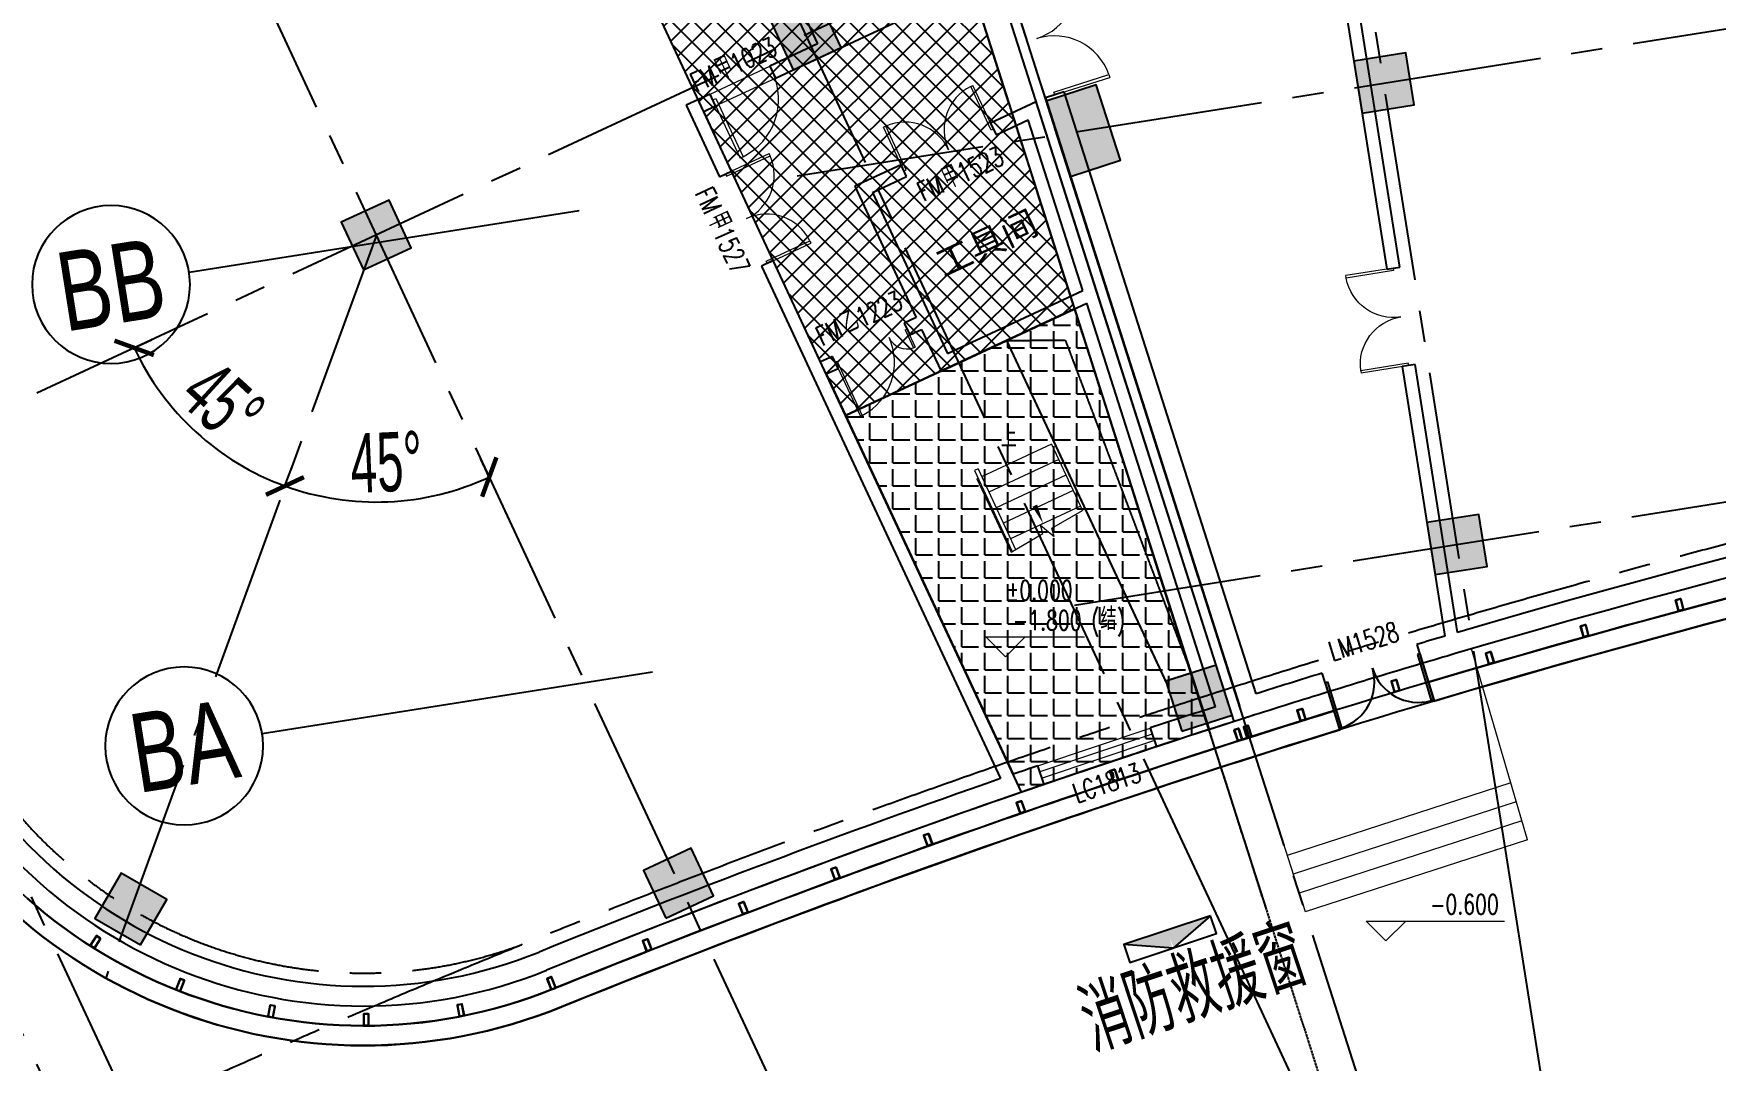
# Model space of a CAD drawing. Extents: x 162590 to 1345090, y -237084 to 1504616.
# Drawn here: x 210742 to 236284, y 111911 to 127516 of the extents above; entities that cross this region are included whole.
import ezdxf
from ezdxf.enums import TextEntityAlignment as Align

# ---------------------------------------------------------------- set-up
doc = ezdxf.new("R2010")
doc.units = 0
for name, pattern in [('CENTER', [50.8, 31.75, -6.35, 6.35, -6.35]), ('CENTER2', [28.575, 19.05, -3.175, 3.175, -3.175]), ('DASH', [0.35, 0.25, -0.1])]:
    doc.linetypes.add(name, pattern=pattern)
doc.layers.get('0').update_dxf_attribs({"color": 8})
doc.layers.get('Defpoints').update_dxf_attribs({"color": 8})
for name, color, linetype in [('#幕墙线-平面', 8, 'Continuous'), ('#文字', 8, 'Continuous'), ('#标注', 8, 'Continuous'), ('#轴线', 8, 'CENTER2'), ('A-FLOR', 8, 'Continuous'), ('A-FLOR-OVHD', 8, 'DASH'), ('A-FLOR-UNDR', 8, 'Continuous'), ('A-Hole', 8, 'Continuous'), ('COLUMN', 8, 'Continuous'), ('CURTWALL', 8, 'Continuous'), ('DOOR_FIRE_TEXT', 8, 'Continuous'), ('DOTE', 8, 'CENTER'), ('PUB_HATCH', 8, 'Continuous'), ('WALL', 8, 'Continuous'), ('WINDOW_TEXT', 8, 'Continuous'), ('xx', 8, 'Continuous'), ('建-填充', 8, 'Continuous'), ('救援窗', 8, 'Continuous'), ('数据中心轮廓线', 8, 'Continuous')]:
    doc.layers.add(name, color=color, linetype=linetype)
for name, color, linetype, lineweight in [('DIM_ELEV', 8, 'Continuous', 5), ('DIM_SYMB', 8, 'Continuous', 5), ('DOOR_FIRE', 8, 'Continuous', 13), ('PUB_TEXT', 8, 'Continuous', 5), ('STAIR', 8, 'Continuous', 9), ('WINDOW', 8, 'Continuous', 13)]:
    doc.layers.add(name, color=color, linetype=linetype, lineweight=lineweight)
doc.styles.add('_TCH_DIM', font='SIMPLEX', dxfattribs={"bigfont": 'GBCBIG'})
doc.styles.add('_TCH_WINDOW', font='SIMPLEX', dxfattribs={"height": 3.5, "bigfont": 'GBCBIG'})
doc.styles.add('JHZX', font='jrs.shx', dxfattribs={"width": 0.6, "bigfont": 'jhz.shx'})
doc.styles.get("Standard").update_dxf_attribs({"font": 'arial.ttf'})
doc.styles.add('图纸文字', font='txt.shx', dxfattribs={"width": 0.5, "bigfont": 'HZTXT.shx'})
doc.dimstyles.new('JZBZ-300', dxfattribs={"dimscale": 300, "dimtxt": 3, "dimasz": 1.5, "dimexe": 1, "dimexo": 1, "dimgap": 0.5, "dimtad": 1, "dimdec": 0, "dimdsep": 46, "dimtxsty": 'JHZX', "dimblk1": 'ARCHTICK', "dimblk2": 'ARCHTICK', "dimsah": 1, "dimcen": 0, "dimclrd": 1, "dimclre": 1, "dimclrt": 2, "dimadec": 3, "dimazin": 2, "dimtfac": 1, "dimtdec": 0, "dimtix": 1, "dimtmove": 0, "dimatfit": 3, "dimfxl": 1, "dimtolj": 1, "dimlwd": -1, "dimlwe": -1, "dimarcsym": 1})

# ---------------------------------------------------------------- blocks, each defined once
blk = doc.blocks.new('A$C6e55dde9')
at = {"layer": '救援窗'}
h = blk.add_hatch(color=256, dxfattribs=at)
edge = h.paths.add_edge_path()
edge.add_arc((-839, -143), 839, 350.4779, 360)
edge.add_arc((839, -143), 839, 180, 189.5221)
edge.add_line((12, -282), (693, 0))
edge.add_line((693, 0), (-693, 0))
edge.add_line((-693, 0), (-12, -282))
edge = h.paths.add_edge_path()
edge.add_line((-12, -282), (0, -287))
edge.add_line((0, -287), (12, -282))
edge.add_arc((839, -143), 839, 180, 189.5221, ccw=False)
edge.add_arc((-839, -143), 839, -9.5221, 0, ccw=False)
blk.add_lwpolyline([(693, 0), (-693, 0), (-693, -287), (693, -287)], close=True, dxfattribs=at)
blk.add_lwpolyline([(693, 0), (0, -287), (-693, 0)], dxfattribs=at)
blk = doc.blocks.new('A$Cf5e5299f')
at = {"layer": '#标注', "ltscale": 300}
blk.add_blockref('A$C6e55dde9', (0, 0), dxfattribs=at)
at = {"layer": '#文字', "style": '图纸文字', "width": 0.7}
blk.add_text('消防救援窗', height=1000, dxfattribs=at).set_placement((-1646, -1458))
blk = doc.blocks.new('$DorLib2D$00000002')
for p, q in [((-0.5, 0), (-0.5, 0.4875)), ((-0.475, 0.4875), (-0.5, 0.4875)), ((-0.475, 0), (-0.475, 0.4875)), ((0.475, 0), (0.475, 0.4875)), ((0.475, 0.4875), (0.5, 0.4875)), ((0.5, 0), (0.5, 0.4875)), ((-0.5, 0), (-0.475, 0)), ((0.5, 0), (0.475, 0))]:
    blk.add_line(p, q)
for centre, start, end in [((-0.4875, 0), 0, 88.53072), ((0.4875, 0), 91.46928, 180)]:
    blk.add_arc(centre, 0.4875, start, end)
blk = doc.blocks.new('_FZH')
blk.add_lwpolyline([(-0.5, -0.5), (0.5, -0.5), (0.5, 0.5), (-0.5, 0.5)], close=True)
at = {"layer": 'PUB_HATCH'}
blk.add_solid([(-0.5, -0.5), (0.5, -0.5), (-0.5, 0.5), (0.5, 0.5)], dxfattribs=at)
blk = doc.blocks.new('$DorLib2D$00000225')
for p, q in [((0.475, -0.001), (0.475, 0.752)), ((0.475, 0.752), (0.5, 0.752)), ((0.5, -0.001), (0.5, 0.752)), ((-0.5, 0), (-0.5, 0.252)), ((-0.475, 0.252), (-0.5, 0.252)), ((-0.475, 0), (-0.475, 0.252)), ((-0.475, 0), (-0.5, 0)), ((0.475, -0.001), (0.5, -0.001))]:
    blk.add_line(p, q)
for centre, radius, start, end in [((0.505, -0.002), 0.755, 92.2493, 179.7238), ((-0.501, 0.003), 0.251, 359.7899, 84.0974)]:
    blk.add_arc(centre, radius, start, end)
blk = doc.blocks.new('$WINLIB2D$00000001')
for points in [[(-0.5, 0.5), (-0.5, -0.5)], [(-0.5, 0.5), (0.5, 0.5)], [(0.5, -0.5), (0.5, 0.5)], [(0.5, 0.167), (-0.5, 0.167)], [(0.5, -0.167), (-0.5, -0.167)], [(-0.5, -0.5), (0.5, -0.5)]]:
    blk.add_lwpolyline(points)
blk = doc.blocks.new('$DorLib2D$00000001')
for p, q in [((0.45, 0.975), (0.5, 0.975)), ((0.45, 0), (0.45, 0.975)), ((0.5, 0), (0.5, 0.975)), ((0.5, 0), (0.45, 0))]:
    blk.add_line(p, q)
blk.add_arc((0.475, 0), 0.975, 91.4693, 180)
blk = doc.blocks.new('cf-void-1')
at = {"layer": 'A-FLOR-OVHD'}
for points in [[(2125632, -475421), (2125248, -475544), (2122825, -470370), (2123856, -469888), (2125632, -475421)], [(2122825, -470370), (2123713, -470362), (2125632, -475421)]]:
    blk.add_lwpolyline(points, dxfattribs=at)
at = {"layer": 'A-FLOR-UNDR'}
for p, q in [((2126287, -476155), (2107036, -416169)), ((2125906, -476277), (2123856, -469888)), ((2125258, -475565), (2122825, -470370))]:
    blk.add_line(p, q, dxfattribs=at)
at = {"layer": 'DIM_SYMB'}
blk.add_lwpolyline([(2122886, -472091, 0, 0, 0), (2123382, -473151, 0, 80, 0), (2123255, -472879, 0, 0, 0)], format="xyseb", dxfattribs=at)
at = {"layer": 'DOOR_FIRE'}
for p, q in [((2118313, -466631), (2119219, -466207)), ((2118398, -466812), (2119304, -466388))]:
    blk.add_line(p, q, dxfattribs=at)
at = {"layer": 'DOTE'}
blk.add_line((2131734, -494435), (2099584, -394258), dxfattribs=at)
at = {"layer": 'STAIR'}
for p, q in [((2123507, -471944), (2122447, -472440)), ((2123507, -471944), (2123978, -472950)), ((2123617, -472179), (2122557, -472676)), ((2122392, -472322), (2122338, -472348)), ((2122338, -472348), (2122913, -473577)), ((2122393, -472466), (2122375, -472474)), ((2122375, -472474), (2122896, -473587)), ((2122392, -472322), (2122965, -473546)), ((2123727, -472415), (2122668, -472911)), ((2122503, -472701), (2122485, -472709)), ((2123838, -472650), (2122778, -473146)), ((2122613, -472936), (2122595, -472945)), ((2123948, -472886), (2122888, -473382)), ((2123514, -473223), (2123978, -472950)), ((2122724, -473172), (2122706, -473180)), ((2123377, -473304), (2123341, -473174)), ((2123341, -473174), (2123548, -473345)), ((2123548, -473345), (2123514, -473223)), ((2122834, -473407), (2122816, -473416)), ((2122896, -473587), (2123377, -473304))]:
    blk.add_line(p, q, dxfattribs=at)
at = {"layer": 'WALL'}
for p, q in [((2120208, -465964), (2122570, -464858)), ((2119497, -464917), (2119942, -465868)), ((2119942, -465868), (2119219, -466207)), ((2119304, -466388), (2120208, -465964)), ((2119219, -466207), (2119304, -466388)), ((2118313, -466631), (2117951, -466800)), ((2118398, -466812), (2118313, -466631)), ((2117951, -466800), (2118460, -467887)), ((2118217, -466897), (2118398, -466812)), ((2118641, -467802), (2118217, -466897)), ((2123266, -466741), (2122573, -467065)), ((2124194, -469633), (2123266, -466741)), ((2122573, -467065), (2122658, -467246)), ((2122658, -467246), (2123145, -467018)), ((2123977, -469610), (2123145, -467018)), ((2118460, -467887), (2118641, -467802)), ((2121215, -467701), (2120514, -468029)), ((2120780, -468126), (2121300, -467882)), ((2121300, -467882), (2121215, -467701)), ((2120514, -468029), (2121447, -470022)), ((2120780, -468126), (2121671, -470028)), ((2119277, -469161), (2119096, -469246)), ((2119998, -470700), (2119277, -469161)), ((2119096, -469246), (2119860, -470876)), ((2121925, -470571), (2123977, -469610)), ((2126287, -476155), (2124194, -469633)), ((2121829, -470837), (2124038, -469802)), ((2126005, -475931), (2124038, -469802)), ((2121447, -470022), (2121266, -470107)), ((2121266, -470107), (2121351, -470288)), ((2121351, -470288), (2121532, -470203)), ((2121532, -470203), (2121829, -470837)), ((2121671, -470028), (2121925, -470571)), ((2120179, -470616), (2119998, -470700)), ((2120264, -470797), (2120179, -470616)), ((2119860, -470876), (2122741, -477029)), ((2120083, -470881), (2120264, -470797)), ((2120083, -470881), (2122931, -476963)), ((2125014, -476256), (2125110, -476540)), ((2123405, -477116), (2123309, -476832))]:
    blk.add_line(p, q, dxfattribs=at)
for centre, radius, start, end in [((2171717, -617220), 148500, 107.92816, 108.33061), ((2113061, -473099), 7400, 205.0931, 292.146), ((2113061, -473099), 7100, 205.0931, 292.146), ((2171717, -617220), 148200, 107.85111, 108.3299), ((2171717, -617220), 148500, 109.0251, 109.17942), ((2171717, -617220), 148500, 109.257, 112.14602), ((2171717, -617220), 148200, 109.02581, 109.21026), ((2171717, -617220), 148200, 109.21026, 112.14602)]:
    blk.add_arc(centre, radius, start, end, dxfattribs=at)
at = {"layer": 'DOOR_FIRE', "zscale": 200}
for name, p, xscale, yscale, rotation in [('$DorLib2D$00000001', (2118809, -466509), 999.9999999999999, 999.9999999999999, 205.0931188976496), ('$DorLib2D$00000002', (2121937, -467474), 1500, 1500, 25.09311889765577), ('$DorLib2D$00000002', (2118869, -468524), 1500, 1500, 295.0931188989179), ('$DorLib2D$00000225', (2120765, -470452), 1200, 1200, 205.093118897666)]:
    blk.add_blockref(name, p, dxfattribs=dict(at, xscale=xscale, yscale=yscale, rotation=rotation))
at = {"layer": 'WINDOW'}
ref = blk.add_blockref('$WINLIB2D$00000001', (2124209, -476686), dxfattribs=dict(at, xscale=1800.000000000001, yscale=300, zscale=-1800, rotation=18.67785434249159))
ref.add_attrib('A', 'LC1813', (2123901, -477400), dxfattribs={"layer": 'WINDOW_TEXT', "height": 297.5, "rotation": 18.6779, "style": '_TCH_WINDOW', "width": 0.705882})
at = {"layer": 'DOOR_FIRE_TEXT', "style": '_TCH_WINDOW', "width": 0.705882}
for s, rotation, p in [('1023', 25.0931, (2118706, -466331)), ('FM', 25.0931, (2118103, -466613)), ('1523', 25.0931, (2122156, -467984)), ('FM', 25.0931, (2121553, -468266)), ('FM', 295.0931, (2118077, -468141)), ('1527', 295.0931, (2118359, -468744)), ('1223', 25.0931, (2120620, -470183)), ('FM', 25.0931, (2120017, -470465))]:
    blk.add_text(s, height=297.5, rotation=rotation, dxfattribs=at).set_placement(p)
at = {"layer": 'DOOR_FIRE_TEXT', "style": '_TCH_WINDOW'}
for s, rotation, p in [('甲', 25.0931, (2118484, -466435)), ('甲', 25.0931, (2121934, -468088)), ('甲', 295.0931, (2118255, -468521)), ('乙', 25.0931, (2120398, -470287))]:
    blk.add_text(s, height=338, rotation=rotation, dxfattribs=at).set_placement(p)
at = {"layer": 'PUB_TEXT'}
blk.add_text('工具间', height=396.5, rotation=25.1989, dxfattribs=at).set_placement((2122600, -469068), align=Align.CENTER)
at = {"layer": 'PUB_TEXT', "style": '_TCH_DIM'}
blk.add_text('上', height=338, dxfattribs=at).set_placement((2122737, -471996))
blk = doc.blocks.new('95ssdkaD')
at = {"layer": '建-填充'}
h = blk.add_hatch(dxfattribs=at)
h.set_pattern_fill('ANSI37', color=256, scale=150)
h.set_pattern_definition([(45, (-2093131.58, 535202.12), (-168.379802, 168.379802), []), (135, (-2093131.58, 535202.12), (-168.379802, -168.379802), [])])
h.paths.add_polyline_path([(-3735, -52143), (-26007, -4380), (-19197, -1205), (-15750, -12003), (-12845, -11076), (-257, -50521)])
h = blk.add_hatch(dxfattribs=at)
h.set_pattern_fill('ANGLE', color=256, scale=100)
h.set_pattern_definition([(0, (-2093131.6, 535202.1), (0, 349.25), [254, -95.25]), (90, (-2093131.6, 535202.1), (-349.25, 2e-14), [254, -95.25])])
edge = h.paths.add_edge_path()
edge.add_line((-1065, -57868), (-3735, -52143))
edge.add_line((-3735, -52143), (-257, -50521))
edge.add_line((-257, -50521), (1784, -56915))
edge.add_arc((47365, -197931), 148200, 107.91264, 109.07429)
at = {"layer": '#幕墙线-平面'}
blk.add_arc((47365, -197931), 148200, 106.59979, 107.17971, dxfattribs=at)
at = {"layer": 'A-FLOR'}
blk.add_lwpolyline([(-3735, -52143), (-26007, -4380), (-19197, -1205), (-15750, -12003), (-12845, -11076), (-257, -50521), (-3735, -52143)], close=True, dxfattribs=at)
blk.add_lwpolyline([(-1065, -57868), (-3735, -52143), (-257, -50521), (1784, -56915, 0.005069), (-1065, -57868, -1.478438)], format="xyb", dxfattribs=at)
at = {"layer": 'A-FLOR-UNDR'}
blk.add_line((2308, -56746), (-16846, 3271), dxfattribs=at)
at = {"layer": 'A-Hole'}
blk.add_arc((47365, -197931), 148200, 107.63699, 109.85219, dxfattribs=at)
at = {"layer": 'CURTWALL'}
for p, q in [((5027, -55907), (5198, -56482)), ((3592, -56343), (3769, -56916))]:
    blk.add_line(p, q, dxfattribs=at)
for points in [[(-9599, 5753, 0.031101), (-34425, -2886, 0.425761), (-38426, -13241), (-18035, -56969, 0.399227), (-8166, -60852, -0.021267), (3680, -56630, -0.021267)], [(5113, -56195, -0.069336), (45469, -50043)]]:
    blk.add_lwpolyline(points, format="xyb", dxfattribs=at)
at = {"layer": 'DIM_ELEV'}
for p, q in [((-1307, -55807), (-1607, -55507)), ((-1607, -55507), (-105, -55507)), ((-1307, -55807), (-1007, -55507)), ((4471, -60124), (4171, -59824)), ((4171, -59824), (6271, -59824)), ((4471, -60124), (4771, -59824))]:
    blk.add_line(p, q, dxfattribs=at)
at = {"layer": 'STAIR'}
for p, q in [((6619, -58588), (5771, -55688)), ((3248, -59684), (2308, -56746)), ((6366, -57724), (2972, -58827)), ((6450, -58012), (3063, -59113)), ((6535, -58300), (3154, -59399)), ((6619, -58588), (3245, -59684))]:
    blk.add_line(p, q, dxfattribs=at)
at = {"layer": 'WALL'}
for p, q in [((2707, -38707), (4483, -49917)), ((4680, -49886), (2905, -38675)), ((-416, -47224), (-702, -47315)), ((2502, -56370), (-416, -47224)), ((-702, -47315), (2247, -56556)), ((4483, -49917), (4680, -49886)), ((4915, -51367), (4718, -51398)), ((4718, -51398), (5366, -55494)), ((5560, -55437), (4915, -51367)), ((4940, -55620), (5027, -55907)), ((3592, -56343), (3504, -56056)), ((2247, -56556), (2247, -56556)), ((2308, -56746), (2247, -56556))]:
    blk.add_line(p, q, dxfattribs=at)
for radius, start, end in [(148500, 91.64908, 106.35092), (148200, 91.60015, 106.39985), (148500, 106.42874, 106.60037), (148200, 106.39985, 106.59979), (148500, 107.17912, 107.58425), (148200, 107.17971, 107.66136), (148200, 107.66136, 107.7)]:
    blk.add_arc((47365, -197931), radius, start, end, dxfattribs=at)
at = {"layer": 'xx'}
blk.add_arc((47365, -197931), 148200, 107.75799, 111.94639, dxfattribs=at)
at = {"layer": '数据中心轮廓线'}
for points in [[(-9646, 6052, 0.031142), (-34541, -2609, 0.425761), (-38698, -13368), (-18307, -57096, 0.399227), (-8053, -61130, -0.021267), (3769, -56916, -0.021267)], [(5198, -56482, -0.0666), (43865, -50372)]]:
    blk.add_lwpolyline(points, format="xyb", dxfattribs=at)
at = {"layer": '#幕墙线-平面'}
ref = blk.add_blockref('$DorLib2D$00000002', (4266, -55982), dxfattribs=dict(at, xscale=1500, yscale=1500, zscale=1500, rotation=196.8897463697145))
ref.add_attrib('A', 'LM1528', (3653, -55874), dxfattribs={"layer": 'WINDOW_TEXT', "height": 297.5, "rotation": 16.8897, "style": '_TCH_WINDOW', "width": 0.705882})
at = {"rotation": 359.9068811011902}
blk.add_blockref('cf-void-1', (-2123346, 422818), dxfattribs=at)
at = {"layer": 'COLUMN'}
for p, xscale, yscale, zscale, rotation in [((-4337, -46355), 799.9999999990688, 799.9999999990688, 799.9999999990688, 24.99999999998543), ((4440, -47089), 800.0000000026095, 800.0000000026095, 800.0000000026095, 8.999999999826258), ((-124, -47812), 799.9999999999412, 1200.000000000131, 1200.000000000131, 18.00000000000326), ((-10863, -49398), 799.9999999990688, 799.9999999990688, 799.9999999990688, 24.99999999998543), ((5551, -54101), 800.000000003265, 800.000000003265, 800.000000003265, 9.000000000122723), ((1632, -56438), 799.9999999970645, 799.9999999970645, 799.9999999970645, 17.69999999991473), ((-6274, -59250), 799.9999999990688, 799.9999999990688, 799.9999999990688, 24.99999999998543), ((-14591, -59641), 800.000000001397, 800.000000001397, 800.000000001397, 59.99999999998543)]:
    blk.add_blockref('_FZH', p, dxfattribs=dict(at, xscale=xscale, yscale=yscale, zscale=zscale, rotation=rotation))
at = {"layer": 'WINDOW'}
for p, xscale, yscale, zscale, rotation in [((-833, -46412), 1800, 1800, -1800, 287.6999999999865), ((4699, -50642), -1500, 1500, -1500, 99.00000000002203)]:
    blk.add_blockref('$DorLib2D$00000002', p, dxfattribs=dict(at, xscale=xscale, yscale=yscale, zscale=zscale, rotation=rotation))
at = {"layer": 'PUB_TEXT', "style": '_TCH_DIM', "width": 0.705882}
for s, height, p in [('%%P0.000', 297.5, (-1295, -54947)), ('-1.800', 297.5, (-1195, -55402)), ('(', 298, (-5, -55402)), (')', 298, (381, -55402)), ('-0.600', 297.5, (5141, -59719))]:
    blk.add_text(s, height=height, dxfattribs=at).set_placement(p)
at = {"layer": 'PUB_TEXT', "style": '_TCH_DIM'}
blk.add_text('结', height=338, dxfattribs=at).set_placement((135, -55402))
blk = doc.blocks.new('*U49')
blk.add_line((0, -20), (0, 0))
blk.add_circle((0, -24), 4)
at = {"style": 'JHZX', "width": 0.75}
blk.add_attdef('AXES', text='', height=4, dxfattribs=at).set_placement((0, -24), align=Align.MIDDLE_CENTER)
blk = doc.blocks.new('*U48')
blk.add_line((20, 0), (0, 0))
blk.add_circle((24, 0), 4)
at = {"style": 'JHZX', "width": 0.75}
blk.add_attdef('AXES', text='', height=4, dxfattribs=at).set_placement((24, 0), align=Align.MIDDLE_CENTER)
blk = doc.blocks.new('_ARCHTICK')
at = {"color": 0, "linetype": 'ByBlock', "const_width": 0.15}
blk.add_lwpolyline([(-0.5, -0.5), (0.5, 0.5)], dxfattribs=at)
blk = doc.blocks.new('*D894')
at = {"layer": '#标注', "color": 8, "ltscale": 300, "transparency": 16777216}
for p, q in [((316603, 106502), (315074, 101795)), ((216150, 100358), (218242, 95872))]:
    blk.add_line(p, q, dxfattribs=at)
blk.add_arc((274175, -24078), 132650, 72, 115, dxfattribs=at)
at = {"layer": 'Defpoints', "color": 0, "ltscale": 300, "transparency": 16777216}
for p in [(282658, 108301), (316696, 106788), (216023, 100630), (274175, -24078)]:
    blk.add_point(p, dxfattribs=at)
at = {"layer": '#标注', "color": 8, "ltscale": 300, "transparency": 16777216, "xscale": 450, "yscale": 450, "zscale": 450}
for p, rotation in [((315166, 102080), 341.9999999957652), ((218115, 96144), 205.000000005208)]:
    blk.add_blockref('_ARCHTICK', p, dxfattribs=dict(at, rotation=rotation))
at = {"layer": '#标注', "color": 8, "ltscale": 300, "transparency": 16777216, "insert": (266040, 108924), "char_height": 900, "attachment_point": 5, "rotation": 3.5, "style": 'JHZX'}
blk.add_mtext('\\A1;43°', dxfattribs=at)
blk = doc.blocks.new('*D900')
at = {"layer": '#标注', "color": 8, "ltscale": 300, "transparency": 16777216}
for p, q in [((342530, 186296), (344059, 191004)), ((180692, 176398), (178600, 180884))]:
    blk.add_line(p, q, dxfattribs=at)
blk.add_arc((274175, -24078), 225850, 72, 115, dxfattribs=at)
at = {"layer": 'Defpoints', "color": 0, "ltscale": 300, "transparency": 16777216}
for p in [(288619, 201310), (342437, 186011), (180819, 176126), (274175, -24078)]:
    blk.add_point(p, dxfattribs=at)
at = {"layer": '#标注', "color": 8, "ltscale": 300, "transparency": 16777216, "xscale": 450, "yscale": 450, "zscale": 450}
for p, rotation in [((343967, 190718), 341.9999999957651), ((178727, 180612), 205.0000000052078)]:
    blk.add_blockref('_ARCHTICK', p, dxfattribs=dict(at, rotation=rotation))
at = {"layer": '#标注', "color": 8, "ltscale": 300, "transparency": 16777216, "insert": (260351, 201950), "char_height": 900, "attachment_point": 5, "rotation": 3.5, "style": 'JHZX'}
blk.add_mtext('\\A1;43°', dxfattribs=at)
blk = doc.blocks.new('*D904')
at = {"layer": '#标注', "color": 8, "ltscale": 300, "transparency": 16777216}
for p, q in [((239572, 194399), (238985, 198103)), ((206923, 186651), (205783, 190223))]:
    blk.add_line(p, q, dxfattribs=at)
blk.add_arc((274175, -24078), 224650, 99, 107.7, dxfattribs=at)
at = {"layer": 'Defpoints', "color": 0, "ltscale": 300, "transparency": 16777216}
for p in [(227851, 195744), (239619, 194103), (207014, 186365), (274175, -24078)]:
    blk.add_point(p, dxfattribs=at)
at = {"layer": '#标注', "color": 8, "ltscale": 300, "transparency": 16777216, "xscale": 450, "yscale": 450, "zscale": 450}
for p, rotation in [((239032, 197806), 9.000000000000254), ((205874, 189938), 197.6999999998197)]:
    blk.add_blockref('_ARCHTICK', p, dxfattribs=dict(at, rotation=rotation))
at = {"layer": '#标注', "color": 8, "ltscale": 300, "transparency": 16777216, "insert": (222165, 195085), "char_height": 900, "attachment_point": 5, "rotation": 13.35, "style": 'JHZX'}
blk.add_mtext('\\A1;8.7°', dxfattribs=at)
blk = doc.blocks.new('*D905')
at = {"layer": '#标注', "color": 8, "ltscale": 300, "transparency": 16777216}
for p, q in [((206923, 186651), (205783, 190223)), ((180692, 176398), (179107, 179796))]:
    blk.add_line(p, q, dxfattribs=at)
blk.add_arc((274175, -24078), 224650, 107.7, 115, dxfattribs=at)
at = {"layer": 'Defpoints', "color": 0, "ltscale": 300, "transparency": 16777216}
for p in [(196849, 186845), (207014, 186365), (180819, 176126), (274175, -24078)]:
    blk.add_point(p, dxfattribs=at)
at = {"layer": '#标注', "color": 8, "ltscale": 300, "transparency": 16777216, "xscale": 450, "yscale": 450, "zscale": 450}
for p, rotation in [((205874, 189938), 17.69999999981979), ((179234, 179524), 205.0000000052079)]:
    blk.add_blockref('_ARCHTICK', p, dxfattribs=dict(at, rotation=rotation))
at = {"layer": '#标注', "color": 8, "ltscale": 300, "transparency": 16777216, "insert": (192170, 185714), "char_height": 900, "attachment_point": 5, "rotation": 21.35, "style": 'JHZX'}
blk.add_mtext('\\A1;7.3°', dxfattribs=at)
blk = doc.blocks.new('*D736')
at = {"layer": '#标注', "color": 8, "ltscale": 300, "transparency": 16777216}
for p, q in [((316603, 106502), (315074, 101795)), ((216150, 100358), (218242, 95872))]:
    blk.add_line(p, q, dxfattribs=at)
blk.add_arc((274175, -24078), 132650, 72, 115, dxfattribs=at)
at = {"layer": 'Defpoints', "color": 0, "ltscale": 300, "transparency": 16777216}
for p in [(282658, 108301), (316696, 106788), (216023, 100630), (274175, -24078)]:
    blk.add_point(p, dxfattribs=at)
at = {"layer": '#标注', "color": 8, "ltscale": 300, "transparency": 16777216, "xscale": 450, "yscale": 450, "zscale": 450}
for p, rotation in [((315166, 102080), 341.9999999957652), ((218115, 96144), 205.000000005208)]:
    blk.add_blockref('_ARCHTICK', p, dxfattribs=dict(at, rotation=rotation))
at = {"layer": '#标注', "color": 8, "ltscale": 300, "transparency": 16777216, "insert": (266040, 108924), "char_height": 900, "attachment_point": 5, "rotation": 3.5, "style": 'JHZX'}
blk.add_mtext('\\A1;43°', dxfattribs=at)
blk = doc.blocks.new('*D742')
at = {"layer": '#标注', "color": 8, "ltscale": 300, "transparency": 16777216}
for p, q in [((342530, 186296), (344059, 191004)), ((180692, 176398), (178600, 180884))]:
    blk.add_line(p, q, dxfattribs=at)
blk.add_arc((274175, -24078), 225850, 72, 115, dxfattribs=at)
at = {"layer": 'Defpoints', "color": 0, "ltscale": 300, "transparency": 16777216}
for p in [(288619, 201310), (342437, 186011), (180819, 176126), (274175, -24078)]:
    blk.add_point(p, dxfattribs=at)
at = {"layer": '#标注', "color": 8, "ltscale": 300, "transparency": 16777216, "xscale": 450, "yscale": 450, "zscale": 450}
for p, rotation in [((343967, 190718), 341.9999999957651), ((178727, 180612), 205.0000000052078)]:
    blk.add_blockref('_ARCHTICK', p, dxfattribs=dict(at, rotation=rotation))
at = {"layer": '#标注', "color": 8, "ltscale": 300, "transparency": 16777216, "insert": (260351, 201950), "char_height": 900, "attachment_point": 5, "rotation": 3.5, "style": 'JHZX'}
blk.add_mtext('\\A1;43°', dxfattribs=at)
blk = doc.blocks.new('*D746')
at = {"layer": '#标注', "color": 8, "ltscale": 300, "transparency": 16777216}
for p, q in [((239572, 194399), (238985, 198103)), ((206923, 186651), (205783, 190223))]:
    blk.add_line(p, q, dxfattribs=at)
blk.add_arc((274175, -24078), 224650, 99, 107.7, dxfattribs=at)
at = {"layer": 'Defpoints', "color": 0, "ltscale": 300, "transparency": 16777216}
for p in [(227851, 195744), (239619, 194103), (207014, 186365), (274175, -24078)]:
    blk.add_point(p, dxfattribs=at)
at = {"layer": '#标注', "color": 8, "ltscale": 300, "transparency": 16777216, "xscale": 450, "yscale": 450, "zscale": 450}
for p, rotation in [((239032, 197806), 9.000000000000254), ((205874, 189938), 197.6999999998197)]:
    blk.add_blockref('_ARCHTICK', p, dxfattribs=dict(at, rotation=rotation))
at = {"layer": '#标注', "color": 8, "ltscale": 300, "transparency": 16777216, "insert": (222165, 195085), "char_height": 900, "attachment_point": 5, "rotation": 13.35, "style": 'JHZX'}
blk.add_mtext('\\A1;8.7°', dxfattribs=at)
blk = doc.blocks.new('*D747')
at = {"layer": '#标注', "color": 8, "ltscale": 300, "transparency": 16777216}
for p, q in [((206923, 186651), (205783, 190223)), ((180692, 176398), (179107, 179796))]:
    blk.add_line(p, q, dxfattribs=at)
blk.add_arc((274175, -24078), 224650, 107.7, 115, dxfattribs=at)
at = {"layer": 'Defpoints', "color": 0, "ltscale": 300, "transparency": 16777216}
for p in [(196849, 186845), (207014, 186365), (180819, 176126), (274175, -24078)]:
    blk.add_point(p, dxfattribs=at)
at = {"layer": '#标注', "color": 8, "ltscale": 300, "transparency": 16777216, "xscale": 450, "yscale": 450, "zscale": 450}
for p, rotation in [((205874, 189938), 17.69999999981979), ((179234, 179524), 205.0000000052079)]:
    blk.add_blockref('_ARCHTICK', p, dxfattribs=dict(at, rotation=rotation))
at = {"layer": '#标注', "color": 8, "ltscale": 300, "transparency": 16777216, "insert": (192170, 185714), "char_height": 900, "attachment_point": 5, "rotation": 21.35, "style": 'JHZX'}
blk.add_mtext('\\A1;7.3°', dxfattribs=at)
blk = doc.blocks.new('*D799')
at = {"layer": '#标注', "color": 8, "ltscale": 300, "transparency": 16777216}
for p, q in [((212269, 122740), (212541, 122867)), ((214559, 120641), (214661, 120923))]:
    blk.add_line(p, q, dxfattribs=at)
blk.add_arc((215947, 124455), 4058, 205, 250, dxfattribs=at)
at = {"layer": 'Defpoints', "color": 0, "ltscale": 300, "transparency": 16777216}
for p in [(215947, 124455), (211997, 122613), (212838, 121846), (214456, 120360)]:
    blk.add_point(p, dxfattribs=at)
at = {"layer": '#标注', "color": 8, "ltscale": 300, "transparency": 16777216, "xscale": 450, "yscale": 450, "zscale": 450}
for p, rotation in [((212269, 122740), 114.9999999999898), ((214559, 120641), 340.0000000000111)]:
    blk.add_blockref('_ARCHTICK', p, dxfattribs=dict(at, rotation=rotation))
at = {"layer": '#标注', "color": 8, "ltscale": 300, "transparency": 16777216, "insert": (213610, 121905), "char_height": 900, "attachment_point": 5, "rotation": 317.5, "style": 'JHZX'}
blk.add_mtext('\\A1;45°', dxfattribs=at)
blk = doc.blocks.new('*D800')
at = {"layer": '#标注', "color": 8, "ltscale": 300, "transparency": 16777216}
for p, q in [((214559, 120641), (214661, 120923)), ((217662, 120777), (217535, 121049))]:
    blk.add_line(p, q, dxfattribs=at)
blk.add_arc((215947, 124455), 4058, 250, 295, dxfattribs=at)
at = {"layer": 'Defpoints', "color": 0, "ltscale": 300, "transparency": 16777216}
for p in [(215947, 124455), (214456, 120360), (215593, 120412), (217789, 120505)]:
    blk.add_point(p, dxfattribs=at)
at = {"layer": '#标注', "color": 8, "ltscale": 300, "transparency": 16777216, "xscale": 450, "yscale": 450, "zscale": 450}
for p, rotation in [((217662, 120777), 24.9999999999904), ((214559, 120641), 160.0000000000113)]:
    blk.add_blockref('_ARCHTICK', p, dxfattribs=dict(at, rotation=rotation))
at = {"layer": '#标注', "color": 8, "ltscale": 300, "transparency": 16777216, "insert": (216098, 121000), "char_height": 900, "attachment_point": 5, "rotation": 2.5, "style": 'JHZX'}
blk.add_mtext('\\A1;45°', dxfattribs=at)
blk = doc.blocks.new('*D820')
at = {"layer": '#标注', "color": 8, "ltscale": 300, "transparency": 16777216}
for p, q in [((316603, 106502), (315074, 101795)), ((216150, 100358), (218242, 95872))]:
    blk.add_line(p, q, dxfattribs=at)
blk.add_arc((274175, -24078), 132650, 72, 115, dxfattribs=at)
at = {"layer": 'Defpoints', "color": 0, "ltscale": 300, "transparency": 16777216}
for p in [(282658, 108301), (316696, 106788), (216023, 100630), (274175, -24078)]:
    blk.add_point(p, dxfattribs=at)
at = {"layer": '#标注', "color": 8, "ltscale": 300, "transparency": 16777216, "xscale": 450, "yscale": 450, "zscale": 450}
for p, rotation in [((315166, 102080), 341.9999999957652), ((218115, 96144), 205.000000005208)]:
    blk.add_blockref('_ARCHTICK', p, dxfattribs=dict(at, rotation=rotation))
at = {"layer": '#标注', "color": 8, "ltscale": 300, "transparency": 16777216, "insert": (266040, 108924), "char_height": 900, "attachment_point": 5, "rotation": 3.5, "style": 'JHZX'}
blk.add_mtext('\\A1;43°', dxfattribs=at)
blk = doc.blocks.new('*D826')
at = {"layer": '#标注', "color": 8, "ltscale": 300, "transparency": 16777216}
for p, q in [((342530, 186296), (344059, 191004)), ((180692, 176398), (178600, 180884))]:
    blk.add_line(p, q, dxfattribs=at)
blk.add_arc((274175, -24078), 225850, 72, 115, dxfattribs=at)
at = {"layer": 'Defpoints', "color": 0, "ltscale": 300, "transparency": 16777216}
for p in [(288619, 201310), (342437, 186011), (180819, 176126), (274175, -24078)]:
    blk.add_point(p, dxfattribs=at)
at = {"layer": '#标注', "color": 8, "ltscale": 300, "transparency": 16777216, "xscale": 450, "yscale": 450, "zscale": 450}
for p, rotation in [((343967, 190718), 341.9999999957651), ((178727, 180612), 205.0000000052078)]:
    blk.add_blockref('_ARCHTICK', p, dxfattribs=dict(at, rotation=rotation))
at = {"layer": '#标注', "color": 8, "ltscale": 300, "transparency": 16777216, "insert": (260351, 201950), "char_height": 900, "attachment_point": 5, "rotation": 3.5, "style": 'JHZX'}
blk.add_mtext('\\A1;43°', dxfattribs=at)
blk = doc.blocks.new('*D830')
at = {"layer": '#标注', "color": 8, "ltscale": 300, "transparency": 16777216}
for p, q in [((239572, 194399), (238985, 198103)), ((206923, 186651), (205783, 190223))]:
    blk.add_line(p, q, dxfattribs=at)
blk.add_arc((274175, -24078), 224650, 99, 107.7, dxfattribs=at)
at = {"layer": 'Defpoints', "color": 0, "ltscale": 300, "transparency": 16777216}
for p in [(227851, 195744), (239619, 194103), (207014, 186365), (274175, -24078)]:
    blk.add_point(p, dxfattribs=at)
at = {"layer": '#标注', "color": 8, "ltscale": 300, "transparency": 16777216, "xscale": 450, "yscale": 450, "zscale": 450}
for p, rotation in [((239032, 197806), 9.000000000000254), ((205874, 189938), 197.6999999998197)]:
    blk.add_blockref('_ARCHTICK', p, dxfattribs=dict(at, rotation=rotation))
at = {"layer": '#标注', "color": 8, "ltscale": 300, "transparency": 16777216, "insert": (222165, 195085), "char_height": 900, "attachment_point": 5, "rotation": 13.35, "style": 'JHZX'}
blk.add_mtext('\\A1;8.7°', dxfattribs=at)
blk = doc.blocks.new('*D831')
at = {"layer": '#标注', "color": 8, "ltscale": 300, "transparency": 16777216}
for p, q in [((206923, 186651), (205783, 190223)), ((180692, 176398), (179107, 179796))]:
    blk.add_line(p, q, dxfattribs=at)
blk.add_arc((274175, -24078), 224650, 107.7, 115, dxfattribs=at)
at = {"layer": 'Defpoints', "color": 0, "ltscale": 300, "transparency": 16777216}
for p in [(196849, 186845), (207014, 186365), (180819, 176126), (274175, -24078)]:
    blk.add_point(p, dxfattribs=at)
at = {"layer": '#标注', "color": 8, "ltscale": 300, "transparency": 16777216, "xscale": 450, "yscale": 450, "zscale": 450}
for p, rotation in [((205874, 189938), 17.69999999981979), ((179234, 179524), 205.0000000052079)]:
    blk.add_blockref('_ARCHTICK', p, dxfattribs=dict(at, rotation=rotation))
at = {"layer": '#标注', "color": 8, "ltscale": 300, "transparency": 16777216, "insert": (192170, 185714), "char_height": 900, "attachment_point": 5, "rotation": 21.35, "style": 'JHZX'}
blk.add_mtext('\\A1;7.3°', dxfattribs=at)
blk = doc.blocks.new('lz')
at = {"layer": '#幕墙线-平面', "ltscale": 250}
for points in [[(-33, 0, -0.414214), (-40, 7), (-40, 172, -0.414214), (-33, 180), (32, 180, -0.414214), (40, 172), (40, 7, -0.414214), (32, 0)], [(-33, 6, -0.414214), (-34, 7), (-34, 172, -0.414214), (-33, 174), (32, 174, -0.414214), (34, 172), (34, 7, -0.414214), (32, 6)]]:
    blk.add_lwpolyline(points, format="xyb", close=True, dxfattribs=at)
blk = doc.blocks.new('LZ2')
at = {"layer": '#幕墙线-平面', "ltscale": 250}
for points in [[(-32.5, 0, 0.4142136), (-40, -7.5), (-40, -172.5, 0.4142136), (-32.5, -180), (32.5, -180, 0.4142136), (40, -172.5), (40, -7.5, 0.4142136), (32.5, 0)], [(-32.5, -6, 0.4142136), (-34, -7.5), (-34, -172.5, 0.4142136), (-32.5, -174), (32.5, -174, 0.4142136), (34, -172.5), (34, -7.5, 0.4142136), (32.5, -6)]]:
    blk.add_lwpolyline(points, format="xyb", close=True, dxfattribs=at)
blk = doc.blocks.new('A$C931fc625')
at = {"rotation": 197.9877069988876}
for p in [(-44968, -86002), (-45111, -86047)]:
    blk.add_blockref('LZ2', p, dxfattribs=at)

msp = doc.modelspace()

# ---------------------------------------------------------------- linework, layer by layer
at = {"layer": '#幕墙线-平面'}
for points in [[(331187, 179904.8, -0.000589), (331667.4, 179769.9, -0.4257611), (337104.3, 169598.2), (322194.6, 123710.9, -0.3992271), (312508.5, 118457.6, 0.131617), (236125.3, 118533.5, 0.0310521), (218756.9, 112723.5, -0.3992271), (208502.8, 116757.2), (188112, 160485.4, -0.4257611), (192268.7, 171244, -0.0303466), (216515, 179722.5, -0.0007949), (217163.4, 179904.8)], [(331586, 179481.2, -0.4257611), (336819, 169690.9), (321909.3, 123803.6, -0.3992271), (312586.4, 118747.3, 0.131617), (236047.9, 118823.3, 0.0310521), (218644.3, 113001.5, -0.3992271), (208774.7, 116884), (188383.9, 160612.2, -0.4257611), (192384.7, 170967.3, -0.0303466), (216596.7, 179433.8, -0.0007538), (217210.6, 179606.5, -0.0007538)]]:
    msp.add_lwpolyline(points, format="xyb", dxfattribs=at)
at = {"layer": '#轴线', "ltscale": 150}
for p, q in [((232340.2, 107008.5), (207014.3, 186365.2)), ((229465.2, 114208.2), (206490.5, 186197.3)), ((233064.4, 115307.2), (221988.9, 185235.5)), ((228811.6, 113903.4), (198805.7, 178251.3)), ((216022.9, 100630.2), (180818.8, 176125.6)), ((222286.2, 110860.6), (192280.3, 175208.4)), ((214129.4, 107057), (184123.5, 171404.9)), ((222336.5, 125352.6), (274503.7, 133615.1)), ((228919.9, 130504.6), (204164.9, 118961.2)), ((226549.1, 118831.3), (274112.6, 126364.7)), ((215946.9, 124455.2), (211836.7, 113162.4))]:
    msp.add_line(p, q, dxfattribs=at)
for centre, radius, start, end in [((274175.2, -24077.7), 148700, 70.843988, 116.156012), ((215753.2, 120138.2), 6900, 205, 290.49315)]:
    msp.add_arc(centre, radius, start, end, dxfattribs=at)

# ---------------------------------------------------------------- block references
at = {"layer": '#标注'}
ref = msp.add_blockref('*U48', (219028.8, 124828.7), dxfattribs=dict(at, xscale=-300.0000000000001, yscale=300.0000000000001, rotation=8.999999999989097))
ref.add_attrib('AXES', 'BB', dxfattribs={"layer": '0', "height": 1200, "rotation": 9, "style": 'JHZX', "width": 0.75}).set_placement((211917.5, 123702.4), align=Align.MIDDLE_CENTER)
ref = msp.add_blockref('*U48', (220139.5, 117816.2), dxfattribs=dict(at, xscale=-300.0000000000001, yscale=300.0000000000001, rotation=8.999999999989097))
ref.add_attrib('AXES', 'BA', dxfattribs={"layer": '0', "height": 1200, "rotation": 9, "style": 'JHZX', "width": 0.75}).set_placement((213028.1, 116689.8), align=Align.MIDDLE_CENTER)
at = {"layer": '#标注', "xscale": 300, "yscale": 300, "zscale": 300}
for p, rotation, values in [((233064.4, 115307.2), 8.999997216605959, {'AXES': 'B2'}), ((228811.6, 113903.4), 25.00000000511616, {'AXES': 'A3'})]:
    msp.add_blockref('*U49', p, dxfattribs=dict(at, rotation=rotation)).add_auto_attribs(values)
at = {"layer": '#标注', "ltscale": 300, "rotation": 18.36410217647158}
msp.add_blockref('A$Cf5e5299f', (227956.6, 113891.2), dxfattribs=at)
msp.add_blockref('95ssdkaD', (226809.8, 173853.1))
at = {"ltscale": 10}
msp.add_blockref('A$C931fc625', (274175.2, 202822.3), dxfattribs=at)
for name, p, rotation in [('lz', (235764, 118747.3), 15.05302452114515), ('lz', (234322.7, 118351.9), 15.63196145607322), ('lz', (232885.6, 117941.9), 16.21089839100132), ('lz', (231452.7, 117517.4), 16.7898353259294), ('lz', (230024.1, 117078.5), 17.36877226085753), ('lz', (227180.6, 116157.5), 18.52664613071365), ('lz', (225766, 115675.5), 19.10558306564177), ('lz', (224356.3, 115179.2), 19.68452000056984), ('lz', (222951.7, 114668.7), 20.26345693549791), ('lz', (221552.4, 114144), 20.84239387042601), ('lz', (220092.1, 113579.2), 20.84239387042597), ('LZ2', (218637.9, 112999.1), 201.036708030466)]:
    msp.add_blockref(name, p, dxfattribs=dict(rotation=rotation))
at = {"xscale": -1}
for p, rotation in [((211632.7, 113633.5), 327.6152452956679), ((212934.5, 112972.7), 338.5264511034192), ((214338.3, 112569.3), 349.3802005006676), ((217245.7, 112584.2), 11.14515570566727), ((215792.2, 112438.3), 0.2896766551539632)]:
    msp.add_blockref('lz', p, dxfattribs=dict(at, rotation=rotation))

# ---------------------------------------------------------------- dimensions: what is measured, and where the dimension line sits
at = {"layer": '#标注', "ltscale": 300}
for base, center, p1, p2, picture, middle in [((288618.7, 201309.9), (274175.2, -24077.7), (342437, 186010.6), (180818.8, 176125.6), '*D900', (260350.7, 201949.9)), ((288618.7, 201309.9), (274175.2, -24077.7), (342437, 186010.6), (180818.8, 176125.6), '*D742', (260350.7, 201949.9)), ((288618.7, 201309.9), (274175.2, -24077.7), (342437, 186010.6), (180818.8, 176125.6), '*D826', (260350.7, 201949.9)), ((227851.4, 195744.3), (274175.2, -24077.7), (239618.8, 194102.6), (207014.3, 186365.2), '*D904', (222165.2, 195085.5)), ((227851.4, 195744.3), (274175.2, -24077.7), (239618.8, 194102.6), (207014.3, 186365.2), '*D746', (222165.2, 195085.5)), ((227851.4, 195744.3), (274175.2, -24077.7), (239618.8, 194102.6), (207014.3, 186365.2), '*D830', (222165.2, 195085.5)), ((196849.3, 186844.8), (274175.2, -24077.7), (207014.3, 186365.2), (180818.8, 176125.6), '*D905', (192169.7, 185714.2)), ((196849.3, 186844.8), (274175.2, -24077.7), (207014.3, 186365.2), (180818.8, 176125.6), '*D747', (192169.7, 185714.2)), ((196849.3, 186844.8), (274175.2, -24077.7), (207014.3, 186365.2), (180818.8, 176125.6), '*D831', (192169.7, 185714.2)), ((212837.9655, 121846.4671), (215946.9222, 124455.1915), (211996.8207, 122613.2289), (214456.2429, 120359.5838), '*D799', (213610.424, 121905.3512)), ((215593.2045, 120412.1804), (215946.9222, 124455.1915), (214456.2429, 120359.5838), (217788.8847, 120505.09), '*D800', (216097.7778, 121000.0285)), ((282658.4, 108300.7), (274175.2, -24077.7), (316695.9, 106787.6), (216022.9, 100630.2), '*D894', (266040.5, 108923.7)), ((282658.4, 108300.7), (274175.2, -24077.7), (316695.9, 106787.6), (216022.9, 100630.2), '*D736', (266040.5, 108923.7)), ((282658.4, 108300.7), (274175.2, -24077.7), (316695.9, 106787.6), (216022.9, 100630.2), '*D820', (266040.5, 108923.7))]:
    dim = msp.add_angular_dim_3p(base=base, center=center, p1=p1, p2=p2, dimstyle='JZBZ-300', override={"dimclrd": 8, "dimclre": 8, "dimclrt": 8}, dxfattribs=at)
    dim.commit()
    dim.dimension.update_dxf_attribs({"geometry": picture, "text_midpoint": middle})

doc.saveas('drawing.dxf')
